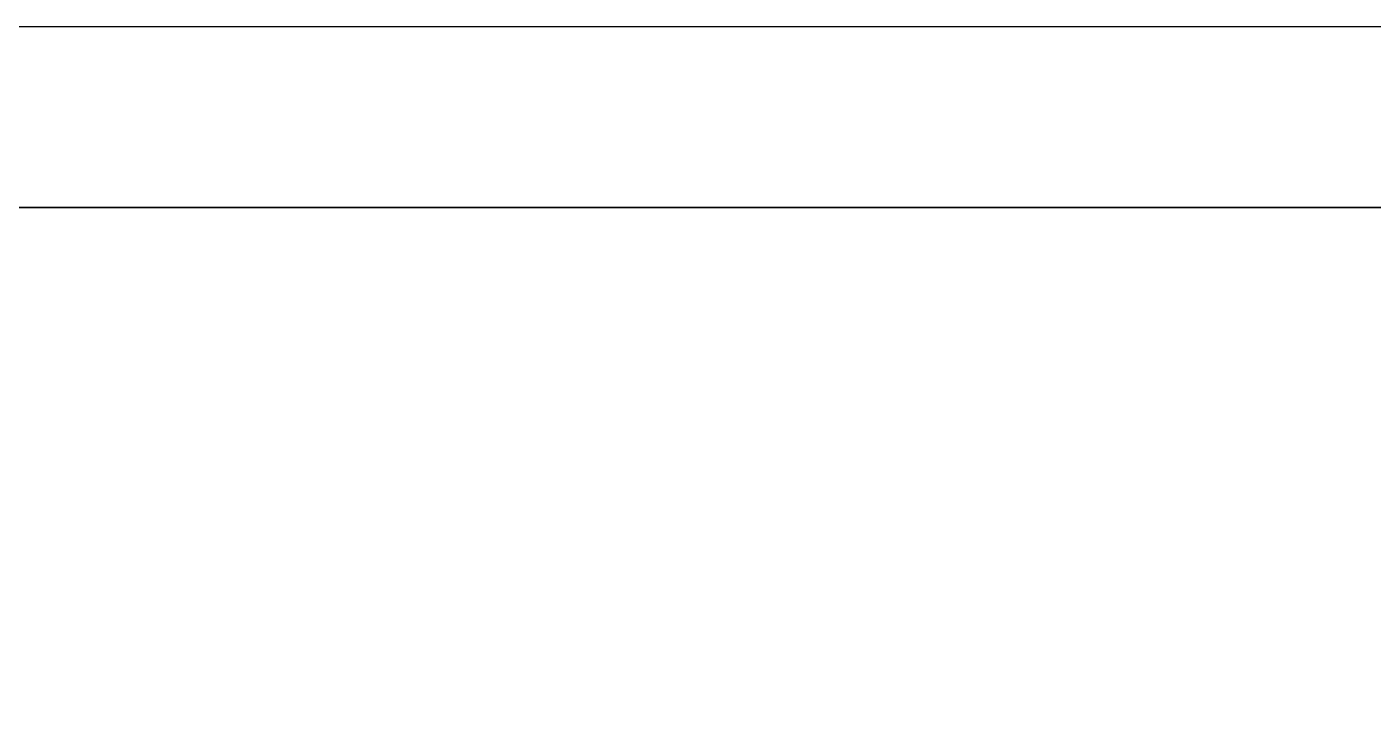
# Model space of a CAD drawing. Header units: centimetres. Extents: x -16.8 to 16.8, y -16.7 to 16.7.
# Drawn here: x -2.635 to 2.359, y 14.1 to 16.669 of the extents above; entities that cross this region are included whole.
import ezdxf

# ---------------------------------------------------------------- set-up
doc = ezdxf.new("R2010")
doc.units = ezdxf.units.CM
doc.header["$MEASUREMENT"] = 0
doc.layers.add('Layer 1', color=7, linetype='Continuous')

msp = doc.modelspace()

# ---------------------------------------------------------------- linework, layer by layer
at = {"layer": 'Layer 1', "color": 7}
for points, knots in [([(-16.77458, 16.66875), (-16.77458, 16.66875), (16.77458, 16.66875), (16.77458, 16.66875), (16.77458, 16.66875), (16.77458, 16.66875), (16.77458, -16.66875), (16.77458, -16.66875), (16.77458, -16.66875), (16.77458, -16.66875), (-16.77458, -16.66875), (-16.77458, -16.66875), (-16.77458, -16.66875), (-16.77458, -16.66875), (-16.77458, 16.66875), (-16.77458, 16.66875), (-16.77458, 16.66875), (-16.77458, 16.66875), (-16.77458, 16.66875), (-16.77458, 16.66875)], [0, 0, 0, 0, 0.1666667, 0.1666667, 0.1666667, 0.1666667, 0.3333333, 0.3333333, 0.3333333, 0.3333333, 0.5, 0.5, 0.5, 0.5, 0.6666667, 0.6666667, 0.6666667, 0.6666667, 1, 1, 1, 1]), ([(-15.90075, 15.99636), (-15.88135, 5.83741), (-15.89934, -4.32223), (-15.89158, -14.48153), (-15.89158, -14.48153), (-15.88982, -14.92532), (-15.89405, -15.36947), (-15.91416, -15.81326), (-15.91416, -15.81326), (-9.05157, -15.83408), (-2.18863, -15.81609), (4.67431, -15.82208), (4.67431, -15.82208), (8.50512, -15.81432), (12.33629, -15.83725), (16.1671, -15.81079), (16.1671, -15.81079), (16.1865, -5.58412), (16.1671, 4.64291), (16.17662, 14.86958), (16.17662, 14.86958), (16.17733, 15.246), (16.17274, 15.62241), (16.1484, 15.99777), (16.1484, 15.99777), (5.46523, 15.99777), (-5.21758, 16.00094), (-15.90075, 15.99636)], [0, 0, 0, 0, 0.125, 0.125, 0.125, 0.125, 0.25, 0.25, 0.25, 0.25, 0.375, 0.375, 0.375, 0.375, 0.5, 0.5, 0.5, 0.5, 0.625, 0.625, 0.625, 0.625, 0.75, 0.75, 0.75, 0.75, 1, 1, 1, 1])]:
    msp.add_open_spline(points, degree=3, knots=knots, dxfattribs=at)
at = {"layer": 'Layer 1', "color": 251}
msp.add_open_spline([(-15.90075, 15.99636), (-5.21758, 16.00094), (5.46523, 15.99777), (16.1484, 15.99777), (16.1484, 15.99777), (16.17274, 15.62241), (16.17733, 15.246), (16.17662, 14.86958), (16.17662, 14.86958), (16.1671, 4.64291), (16.1865, -5.58412), (16.1671, -15.81079), (16.1671, -15.81079), (12.33629, -15.83725), (8.50512, -15.81432), (4.67431, -15.82208), (4.67431, -15.82208), (-2.18863, -15.81609), (-9.05157, -15.83408), (-15.91416, -15.81326), (-15.91416, -15.81326), (-15.89405, -15.36947), (-15.88982, -14.92532), (-15.89158, -14.48153), (-15.89158, -14.48153), (-15.89934, -4.32223), (-15.88135, 5.83741), (-15.90075, 15.99636), (-15.90075, 15.99636), (-15.90075, 15.99636), (-15.90075, 15.99636), (-15.90075, 15.99636)], degree=3, knots=[0, 0, 0, 0, 0.1111111, 0.1111111, 0.1111111, 0.1111111, 0.2222222, 0.2222222, 0.2222222, 0.2222222, 0.3333333, 0.3333333, 0.3333333, 0.3333333, 0.4444444, 0.4444444, 0.4444444, 0.4444444, 0.5555556, 0.5555556, 0.5555556, 0.5555556, 0.6666667, 0.6666667, 0.6666667, 0.6666667, 0.7777778, 0.7777778, 0.7777778, 0.7777778, 1, 1, 1, 1], dxfattribs=at)

doc.saveas('drawing.dxf')
